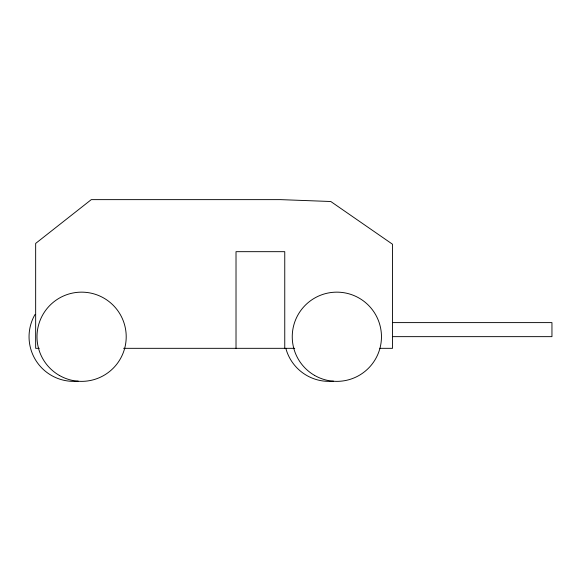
<?xml version="1.0" encoding="UTF-8"?>
<svg xmlns="http://www.w3.org/2000/svg" width="581" height="581" viewBox="0 0 581 581"><rect width="100%" height="100%" fill="white"/><g stroke="black" fill="none" stroke-linecap="round" stroke-linejoin="round"><path stroke-width="0.87" d="M392.516 322.608L551.95 322.608L551.95 336.646L392.516 336.646M39.283 348.324L35.659 348.324L35.659 243.417L91.282 199.632L280.579 199.632L330.778 201.505L392.516 244.238L392.516 348.324L379.836 348.324M123.6 348.324L294.72 348.324M284.755 348.324L284.755 251.675L236.017 251.675L236.017 348.324M333.392 381.143A44.606 44.606 0 0 1 285.823 348.302M78.137 381.143A44.606 44.606 0 0 1 35.027 314.459M314.553 375.391A44.606 44.606 0 0 0 381.463 336.762A44.606 44.606 0 0 0 314.553 298.126A44.606 44.606 0 0 0 314.553 375.391M59.298 375.391A44.606 44.606 0 0 0 126.208 336.762A44.606 44.606 0 0 0 59.298 298.126A44.606 44.606 0 0 0 59.298 375.391"/></g></svg>
